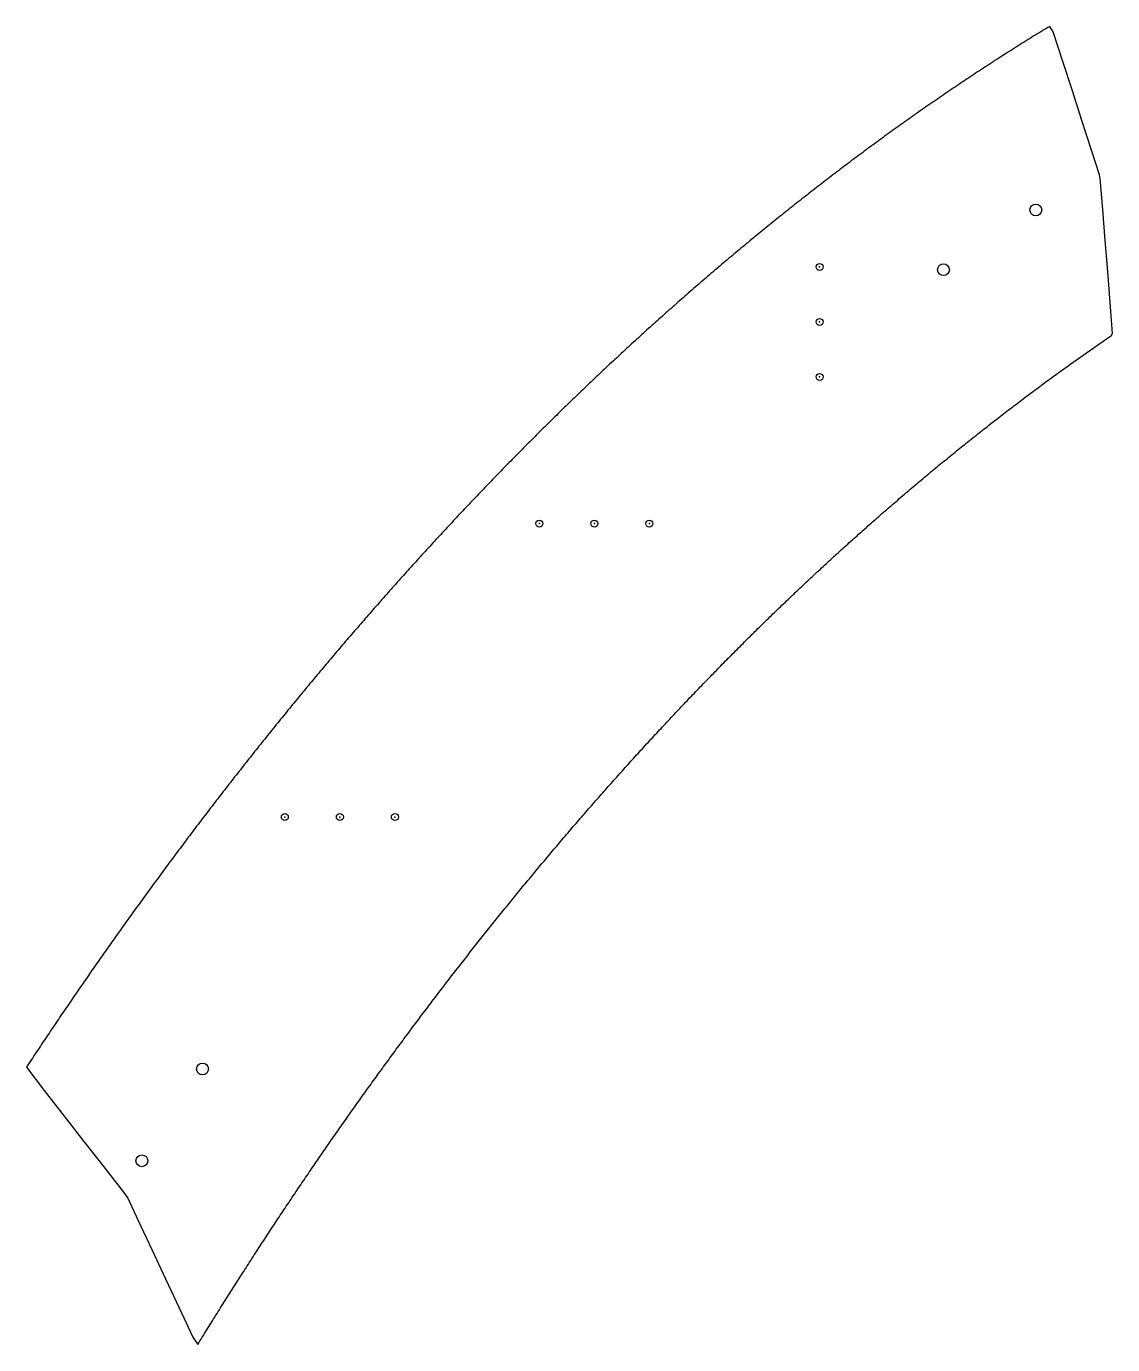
# Model space of a CAD drawing. Extents: x 15 to 497, y 19 to 601.
# Drawn here: x 118.4 to 177.6, y 218.6 to 290.5 of the extents above; entities that cross this region are included whole.
import ezdxf

# ---------------------------------------------------------------- set-up
doc = ezdxf.new("R2010")
doc.units = 0
doc.header["$PDMODE"] = 32
doc.header["$PDSIZE"] = 0.38
doc.layers.get('0').update_dxf_attribs({"linetype": 'CONTINUOUS'})
doc.layers.add('DRILLING', color=3, linetype='CONTINUOUS')
doc.layers.add('ENGRAVE', color=4, linetype='CONTINUOUS')

# ---------------------------------------------------------------- blocks, each defined once
blk = doc.blocks.new('*U719')
at = {"layer": 'ENGRAVE'}
blk.add_point((0, 0), dxfattribs=at)
blk = doc.blocks.new('*U720')
at = {"layer": 'ENGRAVE', "color": 0, "linetype": 'BYBLOCK'}
for p in [(0, 0), (3, 0), (6, 0)]:
    blk.add_blockref('*U719', p, dxfattribs=at)
blk = doc.blocks.new('*U721')
at = {"layer": 'ENGRAVE'}
blk.add_point((0, 0), dxfattribs=at)
blk = doc.blocks.new('*U722')
at = {"layer": 'ENGRAVE', "color": 0, "linetype": 'BYBLOCK'}
for p in [(0, 0), (3, 0), (6, 0)]:
    blk.add_blockref('*U721', p, dxfattribs=at)
blk = doc.blocks.new('*U723')
at = {"layer": 'ENGRAVE'}
blk.add_point((0, 0), dxfattribs=at)
blk = doc.blocks.new('*U724')
at = {"layer": 'ENGRAVE', "color": 0, "linetype": 'BYBLOCK'}
for p in [(0, 0), (3, 0), (6, 0)]:
    blk.add_blockref('*U723', p, dxfattribs=at)

msp = doc.modelspace()

# ---------------------------------------------------------------- linework, layer by layer
msp.add_polyline3d([(176.955, 282.224, 0), (176.919, 282.419, 0), (176.479, 283.78, 0), (175.958, 285.392, 0), (175.436, 287.003, 0), (174.915, 288.615, 0), (174.393, 290.226, 0), (174.197, 290.522, 0), (174.089, 290.457, 0), (173.982, 290.391, 0), (173.874, 290.326, 0), (173.767, 290.26, 0), (173.66, 290.195, 0), (173.553, 290.129, 0), (173.446, 290.063, 0), (173.339, 289.997, 0), (173.232, 289.93, 0), (173.125, 289.864, 0), (173.018, 289.798, 0), (172.911, 289.731, 0), (172.804, 289.665, 0), (172.698, 289.598, 0), (172.591, 289.531, 0), (172.485, 289.464, 0), (172.378, 289.397, 0), (172.272, 289.33, 0), (172.166, 289.263, 0), (172.059, 289.195, 0), (171.953, 289.128, 0), (171.847, 289.06, 0), (171.741, 288.993, 0), (171.635, 288.925, 0), (171.529, 288.857, 0), (171.423, 288.789, 0), (171.318, 288.721, 0), (171.212, 288.653, 0), (171.106, 288.584, 0), (171.001, 288.516, 0), (170.895, 288.447, 0), (170.79, 288.379, 0), (170.684, 288.31, 0), (170.579, 288.241, 0), (170.474, 288.172, 0), (170.369, 288.103, 0), (170.264, 288.034, 0), (170.159, 287.965, 0), (170.054, 287.896, 0), (169.949, 287.826, 0), (169.844, 287.757, 0), (169.739, 287.687, 0), (169.635, 287.617, 0), (169.53, 287.547, 0), (169.426, 287.477, 0), (169.321, 287.407, 0), (169.217, 287.337, 0), (169.112, 287.267, 0), (169.008, 287.197, 0), (168.904, 287.126, 0), (168.8, 287.056, 0), (168.696, 286.985, 0), (168.592, 286.914, 0), (168.488, 286.843, 0), (168.384, 286.772, 0), (168.28, 286.701, 0), (168.176, 286.63, 0), (168.073, 286.559, 0), (167.969, 286.488, 0), (167.866, 286.416, 0), (167.762, 286.345, 0), (167.659, 286.273, 0), (167.556, 286.201, 0), (167.452, 286.13, 0), (167.349, 286.058, 0), (167.246, 285.986, 0), (167.143, 285.914, 0), (167.04, 285.842, 0), (166.937, 285.769, 0), (166.834, 285.697, 0), (166.731, 285.624, 0), (166.629, 285.552, 0), (166.526, 285.479, 0), (166.424, 285.406, 0), (166.321, 285.334, 0), (166.219, 285.261, 0), (166.116, 285.188, 0), (166.014, 285.114, 0), (165.912, 285.041, 0), (165.809, 284.968, 0), (165.707, 284.895, 0), (165.605, 284.821, 0), (165.503, 284.747, 0), (165.401, 284.674, 0), (165.3, 284.6, 0), (165.198, 284.526, 0), (165.096, 284.452, 0), (164.994, 284.378, 0), (164.893, 284.304, 0), (164.791, 284.23, 0), (164.69, 284.156, 0), (164.588, 284.081, 0), (164.487, 284.007, 0), (164.386, 283.932, 0), (164.285, 283.857, 0), (164.184, 283.783, 0), (164.083, 283.708, 0), (163.982, 283.633, 0), (163.881, 283.558, 0), (163.78, 283.483, 0), (163.679, 283.407, 0), (163.578, 283.332, 0), (163.478, 283.257, 0), (163.377, 283.181, 0), (163.277, 283.106, 0), (163.176, 283.03, 0), (163.076, 282.954, 0), (162.975, 282.879, 0), (162.875, 282.803, 0), (162.775, 282.727, 0), (162.675, 282.651, 0), (162.575, 282.575, 0), (162.475, 282.498, 0), (162.375, 282.422, 0), (162.275, 282.346, 0), (162.175, 282.269, 0), (162.075, 282.192, 0), (161.976, 282.116, 0), (161.876, 282.039, 0), (161.776, 281.962, 0), (161.677, 281.885, 0), (161.578, 281.808, 0), (161.478, 281.731, 0), (161.379, 281.654, 0), (161.28, 281.577, 0), (161.181, 281.5, 0), (161.081, 281.422, 0), (160.982, 281.345, 0), (160.883, 281.267, 0), (160.785, 281.189, 0), (160.686, 281.112, 0), (160.587, 281.034, 0), (160.488, 280.956, 0), (160.39, 280.878, 0), (160.291, 280.8, 0), (160.192, 280.722, 0), (160.094, 280.643, 0), (159.996, 280.565, 0), (159.897, 280.487, 0), (159.799, 280.408, 0), (159.701, 280.33, 0), (159.603, 280.251, 0), (159.505, 280.172, 0), (159.407, 280.094, 0), (159.309, 280.015, 0), (159.211, 279.936, 0), (159.113, 279.857, 0), (159.015, 279.778, 0), (158.918, 279.699, 0), (158.82, 279.619, 0), (158.722, 279.54, 0), (158.625, 279.461, 0), (158.527, 279.381, 0), (158.43, 279.302, 0), (158.333, 279.222, 0), (158.236, 279.142, 0), (158.138, 279.062, 0), (158.041, 278.983, 0), (157.944, 278.903, 0), (157.847, 278.823, 0), (157.75, 278.742, 0), (157.653, 278.662, 0), (157.557, 278.582, 0), (157.46, 278.502, 0), (157.363, 278.421, 0), (157.267, 278.341, 0), (157.17, 278.26, 0), (157.074, 278.18, 0), (156.977, 278.099, 0), (156.881, 278.018, 0), (156.784, 277.937, 0), (156.688, 277.856, 0), (156.592, 277.775, 0), (156.496, 277.694, 0), (156.4, 277.613, 0), (156.304, 277.532, 0), (156.208, 277.451, 0), (156.112, 277.369, 0), (156.016, 277.288, 0), (155.921, 277.206, 0), (155.825, 277.125, 0), (155.729, 277.043, 0), (155.634, 276.961, 0), (155.538, 276.879, 0), (155.443, 276.797, 0), (155.348, 276.715, 0), (155.252, 276.633, 0), (155.157, 276.551, 0), (155.062, 276.469, 0), (154.967, 276.387, 0), (154.872, 276.304, 0), (154.777, 276.222, 0), (154.682, 276.139, 0), (154.587, 276.057, 0), (154.493, 275.974, 0), (154.398, 275.892, 0), (154.303, 275.809, 0), (154.209, 275.726, 0), (154.114, 275.643, 0), (154.02, 275.56, 0), (153.925, 275.477, 0), (153.831, 275.394, 0), (153.737, 275.31, 0), (153.643, 275.227, 0), (153.548, 275.144, 0), (153.454, 275.06, 0), (153.36, 274.977, 0), (153.266, 274.893, 0), (153.172, 274.81, 0), (153.079, 274.726, 0), (152.985, 274.642, 0), (152.891, 274.558, 0), (152.798, 274.474, 0), (152.704, 274.39, 0), (152.611, 274.306, 0), (152.517, 274.222, 0), (152.424, 274.138, 0), (152.33, 274.054, 0), (152.237, 273.969, 0), (152.144, 273.885, 0), (152.051, 273.8, 0), (151.958, 273.716, 0), (151.865, 273.631, 0), (151.772, 273.546, 0), (151.679, 273.462, 0), (151.586, 273.377, 0), (151.494, 273.292, 0), (151.401, 273.207, 0), (151.308, 273.122, 0), (151.216, 273.037, 0), (151.123, 272.951, 0), (151.031, 272.866, 0), (150.939, 272.781, 0), (150.846, 272.695, 0), (150.754, 272.61, 0), (150.662, 272.524, 0), (150.57, 272.439, 0), (150.478, 272.353, 0), (150.386, 272.267, 0), (150.294, 272.181, 0), (150.202, 272.095, 0), (150.11, 272.01, 0), (150.018, 271.924, 0), (149.927, 271.837, 0), (149.835, 271.751, 0), (149.744, 271.665, 0), (149.652, 271.579, 0), (149.561, 271.492, 0), (149.47, 271.406, 0), (149.378, 271.319, 0), (149.287, 271.233, 0), (149.196, 271.146, 0), (149.105, 271.06, 0), (149.014, 270.973, 0), (148.923, 270.886, 0), (148.832, 270.799, 0), (148.741, 270.712, 0), (148.65, 270.625, 0), (148.56, 270.538, 0), (148.469, 270.451, 0), (148.378, 270.364, 0), (148.288, 270.276, 0), (148.197, 270.189, 0), (148.107, 270.102, 0), (148.017, 270.014, 0), (147.926, 269.926, 0), (147.836, 269.839, 0), (147.746, 269.751, 0), (147.656, 269.663, 0), (147.566, 269.576, 0), (147.476, 269.488, 0), (147.386, 269.4, 0), (147.296, 269.312, 0), (147.206, 269.224, 0), (147.117, 269.136, 0), (147.027, 269.047, 0), (146.937, 268.959, 0), (146.848, 268.871, 0), (146.758, 268.782, 0), (146.669, 268.694, 0), (146.58, 268.605, 0), (146.49, 268.517, 0), (146.401, 268.428, 0), (146.312, 268.34, 0), (146.223, 268.251, 0), (146.134, 268.162, 0), (146.045, 268.073, 0), (145.956, 267.984, 0), (145.867, 267.895, 0), (145.778, 267.806, 0), (145.69, 267.717, 0), (145.601, 267.628, 0), (145.512, 267.538, 0), (145.424, 267.449, 0), (145.335, 267.36, 0), (145.247, 267.27, 0), (145.159, 267.181, 0), (145.07, 267.091, 0), (144.982, 267.002, 0), (144.894, 266.912, 0), (144.806, 266.822, 0), (144.718, 266.732, 0), (144.63, 266.642, 0), (144.542, 266.553, 0), (144.454, 266.463, 0), (144.366, 266.372, 0), (144.279, 266.282, 0), (144.191, 266.192, 0), (144.103, 266.102, 0), (144.016, 266.012, 0), (143.928, 265.921, 0), (143.841, 265.831, 0), (143.753, 265.74, 0), (143.666, 265.65, 0), (143.579, 265.559, 0), (143.492, 265.469, 0), (143.404, 265.378, 0), (143.317, 265.287, 0), (143.23, 265.196, 0), (143.143, 265.106, 0), (143.057, 265.015, 0), (142.97, 264.924, 0), (142.883, 264.833, 0), (142.796, 264.741, 0), (142.71, 264.65, 0), (142.623, 264.559, 0), (142.536, 264.468, 0), (142.45, 264.376, 0), (142.364, 264.285, 0), (142.277, 264.194, 0), (142.191, 264.102, 0), (142.105, 264.01, 0), (142.019, 263.919, 0), (141.932, 263.827, 0), (141.846, 263.735, 0), (141.76, 263.644, 0), (141.674, 263.552, 0), (141.589, 263.46, 0), (141.503, 263.368, 0), (141.417, 263.276, 0), (141.331, 263.184, 0), (141.246, 263.092, 0), (141.16, 262.999, 0), (141.075, 262.907, 0), (140.989, 262.815, 0), (140.904, 262.723, 0), (140.819, 262.63, 0), (140.733, 262.538, 0), (140.648, 262.445, 0), (140.563, 262.353, 0), (140.478, 262.26, 0), (140.393, 262.167, 0), (140.308, 262.075, 0), (140.223, 261.982, 0), (140.138, 261.889, 0), (140.053, 261.796, 0), (139.969, 261.703, 0), (139.884, 261.61, 0), (139.799, 261.517, 0), (139.715, 261.424, 0), (139.63, 261.331, 0), (139.546, 261.238, 0), (139.461, 261.144, 0), (139.377, 261.051, 0), (139.293, 260.958, 0), (139.209, 260.864, 0), (139.124, 260.771, 0), (139.04, 260.677, 0), (138.956, 260.584, 0), (138.872, 260.49, 0), (138.788, 260.396, 0), (138.705, 260.303, 0), (138.621, 260.209, 0), (138.537, 260.115, 0), (138.453, 260.021, 0), (138.37, 259.927, 0), (138.286, 259.833, 0), (138.203, 259.739, 0), (138.119, 259.645, 0), (138.036, 259.551, 0), (137.953, 259.457, 0), (137.869, 259.362, 0), (137.786, 259.268, 0), (137.703, 259.174, 0), (137.62, 259.079, 0), (137.537, 258.985, 0), (137.454, 258.89, 0), (137.371, 258.796, 0), (137.288, 258.701, 0), (137.205, 258.606, 0), (137.123, 258.512, 0), (137.04, 258.417, 0), (136.957, 258.322, 0), (136.875, 258.227, 0), (136.792, 258.132, 0), (136.71, 258.037, 0), (136.628, 257.942, 0), (136.545, 257.847, 0), (136.463, 257.752, 0), (136.381, 257.657, 0), (136.299, 257.562, 0), (136.216, 257.467, 0), (136.134, 257.371, 0), (136.052, 257.276, 0), (135.971, 257.181, 0), (135.889, 257.085, 0), (135.807, 256.99, 0), (135.725, 256.894, 0), (135.643, 256.798, 0), (135.562, 256.703, 0), (135.48, 256.607, 0), (135.399, 256.511, 0), (135.317, 256.416, 0), (135.236, 256.32, 0), (135.154, 256.224, 0), (135.073, 256.128, 0), (134.992, 256.032, 0), (134.911, 255.936, 0), (134.83, 255.84, 0), (134.749, 255.744, 0), (134.668, 255.647, 0), (134.587, 255.551, 0), (134.506, 255.455, 0), (134.425, 255.359, 0), (134.344, 255.262, 0), (134.263, 255.166, 0), (134.183, 255.069, 0), (134.102, 254.973, 0), (134.022, 254.876, 0), (133.941, 254.78, 0), (133.861, 254.683, 0), (133.78, 254.586, 0), (133.7, 254.49, 0), (133.62, 254.393, 0), (133.54, 254.296, 0), (133.459, 254.199, 0), (133.379, 254.102, 0), (133.299, 254.005, 0), (133.219, 253.908, 0), (133.139, 253.811, 0), (133.06, 253.714, 0), (132.98, 253.617, 0), (132.9, 253.519, 0), (132.82, 253.422, 0), (132.741, 253.325, 0), (132.661, 253.228, 0), (132.582, 253.13, 0), (132.502, 253.033, 0), (132.423, 252.935, 0), (132.343, 252.838, 0), (132.264, 252.74, 0), (132.185, 252.642, 0), (132.106, 252.545, 0), (132.026, 252.447, 0), (131.947, 252.349, 0), (131.868, 252.251, 0), (131.789, 252.154, 0), (131.711, 252.056, 0), (131.632, 251.958, 0), (131.553, 251.86, 0), (131.474, 251.762, 0), (131.395, 251.664, 0), (131.317, 251.566, 0), (131.238, 251.467, 0), (131.16, 251.369, 0), (131.081, 251.271, 0), (131.003, 251.173, 0), (130.925, 251.074, 0), (130.846, 250.976, 0), (130.768, 250.877, 0), (130.69, 250.779, 0), (130.612, 250.68, 0), (130.534, 250.582, 0), (130.456, 250.483, 0), (130.378, 250.385, 0), (130.3, 250.286, 0), (130.222, 250.187, 0), (130.144, 250.088, 0), (130.066, 249.989, 0), (129.989, 249.891, 0), (129.911, 249.792, 0), (129.834, 249.693, 0), (129.756, 249.594, 0), (129.679, 249.495, 0), (129.601, 249.396, 0), (129.524, 249.296, 0), (129.447, 249.197, 0), (129.369, 249.098, 0), (129.292, 248.999, 0), (129.215, 248.899, 0), (129.138, 248.8, 0), (129.061, 248.701, 0), (128.984, 248.601, 0), (128.907, 248.502, 0), (128.83, 248.402, 0), (128.754, 248.303, 0), (128.677, 248.203, 0), (128.6, 248.103, 0), (128.523, 248.004, 0), (128.447, 247.904, 0), (128.37, 247.804, 0), (128.294, 247.704, 0), (128.217, 247.605, 0), (128.141, 247.505, 0), (128.065, 247.405, 0), (127.989, 247.305, 0), (127.912, 247.205, 0), (127.836, 247.105, 0), (127.76, 247.004, 0), (127.684, 246.904, 0), (127.608, 246.804, 0), (127.532, 246.704, 0), (127.456, 246.604, 0), (127.381, 246.503, 0), (127.305, 246.403, 0), (127.229, 246.303, 0), (127.154, 246.202, 0), (127.078, 246.102, 0), (127.002, 246.001, 0), (126.927, 245.901, 0), (126.851, 245.8, 0), (126.776, 245.699, 0), (126.701, 245.599, 0), (126.626, 245.498, 0), (126.55, 245.397, 0), (126.475, 245.296, 0), (126.4, 245.195, 0), (126.325, 245.095, 0), (126.25, 244.994, 0), (126.175, 244.893, 0), (126.1, 244.792, 0), (126.025, 244.691, 0), (125.951, 244.59, 0), (125.876, 244.488, 0), (125.801, 244.387, 0), (125.727, 244.286, 0), (125.652, 244.185, 0), (125.578, 244.084, 0), (125.503, 243.982, 0), (125.429, 243.881, 0), (125.354, 243.779, 0), (125.28, 243.678, 0), (125.206, 243.576, 0), (125.132, 243.475, 0), (125.058, 243.373, 0), (124.984, 243.272, 0), (124.91, 243.17, 0), (124.836, 243.068, 0), (124.762, 242.967, 0), (124.688, 242.865, 0), (124.614, 242.763, 0), (124.54, 242.661, 0), (124.467, 242.559, 0), (124.393, 242.457, 0), (124.319, 242.356, 0), (124.246, 242.254, 0), (124.172, 242.151, 0), (124.099, 242.049, 0), (124.026, 241.947, 0), (123.952, 241.845, 0), (123.879, 241.743, 0), (123.806, 241.641, 0), (123.733, 241.538, 0), (123.659, 241.436, 0), (123.586, 241.334, 0), (123.513, 241.231, 0), (123.441, 241.129, 0), (123.368, 241.027, 0), (123.295, 240.924, 0), (123.222, 240.821, 0), (123.149, 240.719, 0), (123.077, 240.616, 0), (123.004, 240.514, 0), (122.931, 240.411, 0), (122.859, 240.308, 0), (122.786, 240.205, 0), (122.714, 240.103, 0), (122.642, 240, 0), (122.569, 239.897, 0), (122.497, 239.794, 0), (122.425, 239.691, 0), (122.353, 239.588, 0), (122.281, 239.485, 0), (122.209, 239.382, 0), (122.137, 239.279, 0), (122.065, 239.176, 0), (121.993, 239.073, 0), (121.921, 238.969, 0), (121.849, 238.866, 0), (121.778, 238.763, 0), (121.706, 238.659, 0), (121.634, 238.556, 0), (121.563, 238.453, 0), (121.491, 238.349, 0), (121.42, 238.246, 0), (121.349, 238.142, 0), (121.277, 238.039, 0), (121.206, 237.935, 0), (121.135, 237.832, 0), (121.063, 237.728, 0), (120.992, 237.624, 0), (120.921, 237.52, 0), (120.85, 237.417, 0), (120.779, 237.313, 0), (120.708, 237.209, 0), (120.638, 237.105, 0), (120.567, 237.001, 0), (120.496, 236.897, 0), (120.425, 236.793, 0), (120.355, 236.689, 0), (120.284, 236.585, 0), (120.213, 236.481, 0), (120.143, 236.377, 0), (120.073, 236.273, 0), (120.002, 236.169, 0), (119.932, 236.064, 0), (119.862, 235.96, 0), (119.791, 235.856, 0), (119.721, 235.751, 0), (119.651, 235.647, 0), (119.581, 235.543, 0), (119.511, 235.438, 0), (119.441, 235.334, 0), (119.371, 235.229, 0), (119.301, 235.125, 0), (119.231, 235.02, 0), (119.162, 234.915, 0), (119.092, 234.811, 0), (119.022, 234.706, 0), (118.953, 234.601, 0), (118.883, 234.497, 0), (118.814, 234.392, 0), (118.744, 234.287, 0), (118.675, 234.182, 0), (118.605, 234.077, 0), (118.536, 233.972, 0), (118.467, 233.867, 0), (118.398, 233.762, 0), (119.376, 232.491, 0), (120.455, 231.107, 0), (121.535, 229.722, 0), (122.614, 228.338, 0), (123.694, 226.954, 0), (123.926, 226.632, 0), (124.498, 225.413, 0), (125.241, 223.822, 0), (125.984, 222.232, 0), (126.727, 220.642, 0), (127.471, 219.052, 0), (127.739, 218.641, 0), (127.8, 218.741, 0), (127.862, 218.842, 0), (127.924, 218.942, 0), (127.986, 219.043, 0), (128.048, 219.143, 0), (128.111, 219.244, 0), (128.173, 219.344, 0), (128.235, 219.445, 0), (128.297, 219.545, 0), (128.359, 219.645, 0), (128.422, 219.745, 0), (128.484, 219.846, 0), (128.546, 219.946, 0), (128.609, 220.046, 0), (128.671, 220.146, 0), (128.734, 220.246, 0), (128.797, 220.346, 0), (128.859, 220.446, 0), (128.922, 220.546, 0), (128.985, 220.646, 0), (129.047, 220.746, 0), (129.11, 220.846, 0), (129.173, 220.946, 0), (129.236, 221.045, 0), (129.299, 221.145, 0), (129.362, 221.245, 0), (129.425, 221.345, 0), (129.488, 221.444, 0), (129.551, 221.544, 0), (129.615, 221.644, 0), (129.678, 221.743, 0), (129.741, 221.843, 0), (129.804, 221.942, 0), (129.868, 222.041, 0), (129.931, 222.141, 0), (129.995, 222.24, 0), (130.058, 222.34, 0), (130.122, 222.439, 0), (130.185, 222.538, 0), (130.249, 222.637, 0), (130.313, 222.737, 0), (130.377, 222.836, 0), (130.44, 222.935, 0), (130.504, 223.034, 0), (130.568, 223.133, 0), (130.632, 223.232, 0), (130.696, 223.331, 0), (130.76, 223.43, 0), (130.824, 223.529, 0), (130.888, 223.628, 0), (130.952, 223.727, 0), (131.017, 223.825, 0), (131.081, 223.924, 0), (131.145, 224.023, 0), (131.209, 224.122, 0), (131.274, 224.22, 0), (131.338, 224.319, 0), (131.403, 224.417, 0), (131.467, 224.516, 0), (131.532, 224.614, 0), (131.596, 224.713, 0), (131.661, 224.811, 0), (131.726, 224.91, 0), (131.791, 225.008, 0), (131.855, 225.106, 0), (131.92, 225.205, 0), (131.985, 225.303, 0), (132.05, 225.401, 0), (132.115, 225.499, 0), (132.18, 225.597, 0), (132.245, 225.696, 0), (132.31, 225.794, 0), (132.375, 225.892, 0), (132.441, 225.99, 0), (132.506, 226.088, 0), (132.571, 226.185, 0), (132.637, 226.283, 0), (132.702, 226.381, 0), (132.767, 226.479, 0), (132.833, 226.577, 0), (132.898, 226.674, 0), (132.964, 226.772, 0), (133.03, 226.87, 0), (133.095, 226.967, 0), (133.161, 227.065, 0), (133.227, 227.162, 0), (133.293, 227.26, 0), (133.359, 227.357, 0), (133.424, 227.455, 0), (133.49, 227.552, 0), (133.556, 227.65, 0), (133.622, 227.747, 0), (133.689, 227.844, 0), (133.755, 227.941, 0), (133.821, 228.039, 0), (133.887, 228.136, 0), (133.953, 228.233, 0), (134.02, 228.33, 0), (134.086, 228.427, 0), (134.153, 228.524, 0), (134.219, 228.621, 0), (134.286, 228.718, 0), (134.352, 228.815, 0), (134.419, 228.912, 0), (134.485, 229.008, 0), (134.552, 229.105, 0), (134.619, 229.202, 0), (134.686, 229.299, 0), (134.752, 229.395, 0), (134.819, 229.492, 0), (134.886, 229.588, 0), (134.953, 229.685, 0), (135.02, 229.781, 0), (135.087, 229.878, 0), (135.154, 229.974, 0), (135.222, 230.071, 0), (135.289, 230.167, 0), (135.356, 230.263, 0), (135.423, 230.36, 0), (135.491, 230.456, 0), (135.558, 230.552, 0), (135.626, 230.648, 0), (135.693, 230.744, 0), (135.761, 230.84, 0), (135.828, 230.936, 0), (135.896, 231.032, 0), (135.963, 231.128, 0), (136.031, 231.224, 0), (136.099, 231.32, 0), (136.167, 231.416, 0), (136.235, 231.512, 0), (136.303, 231.607, 0), (136.371, 231.703, 0), (136.439, 231.799, 0), (136.507, 231.894, 0), (136.575, 231.99, 0), (136.643, 232.085, 0), (136.711, 232.181, 0), (136.779, 232.276, 0), (136.848, 232.372, 0), (136.916, 232.467, 0), (136.984, 232.563, 0), (137.053, 232.658, 0), (137.121, 232.753, 0), (137.19, 232.848, 0), (137.258, 232.944, 0), (137.327, 233.039, 0), (137.395, 233.134, 0), (137.464, 233.229, 0), (137.533, 233.324, 0), (137.602, 233.419, 0), (137.671, 233.514, 0), (137.739, 233.609, 0), (137.808, 233.703, 0), (137.877, 233.798, 0), (137.946, 233.893, 0), (138.015, 233.988, 0), (138.085, 234.082, 0), (138.154, 234.177, 0), (138.223, 234.272, 0), (138.292, 234.366, 0), (138.362, 234.461, 0), (138.431, 234.555, 0), (138.5, 234.65, 0), (138.57, 234.744, 0), (138.639, 234.838, 0), (138.709, 234.933, 0), (138.778, 235.027, 0), (138.848, 235.121, 0), (138.918, 235.215, 0), (138.987, 235.309, 0), (139.057, 235.404, 0), (139.127, 235.498, 0), (139.197, 235.592, 0), (139.267, 235.686, 0), (139.337, 235.779, 0), (139.407, 235.873, 0), (139.477, 235.967, 0), (139.547, 236.061, 0), (139.617, 236.155, 0), (139.687, 236.248, 0), (139.757, 236.342, 0), (139.828, 236.436, 0), (139.898, 236.529, 0), (139.968, 236.623, 0), (140.039, 236.716, 0), (140.109, 236.81, 0), (140.18, 236.903, 0), (140.25, 236.996, 0), (140.321, 237.09, 0), (140.392, 237.183, 0), (140.462, 237.276, 0), (140.533, 237.369, 0), (140.604, 237.462, 0), (140.675, 237.555, 0), (140.746, 237.648, 0), (140.817, 237.741, 0), (140.888, 237.834, 0), (140.959, 237.927, 0), (141.03, 238.02, 0), (141.101, 238.113, 0), (141.172, 238.206, 0), (141.243, 238.298, 0), (141.315, 238.391, 0), (141.386, 238.484, 0), (141.457, 238.576, 0), (141.529, 238.669, 0), (141.6, 238.761, 0), (141.672, 238.854, 0), (141.743, 238.946, 0), (141.815, 239.039, 0), (141.886, 239.131, 0), (141.958, 239.223, 0), (142.03, 239.315, 0), (142.102, 239.407, 0), (142.173, 239.5, 0), (142.245, 239.592, 0), (142.317, 239.684, 0), (142.389, 239.776, 0), (142.461, 239.868, 0), (142.533, 239.959, 0), (142.605, 240.051, 0), (142.677, 240.143, 0), (142.75, 240.235, 0), (142.822, 240.327, 0), (142.894, 240.418, 0), (142.967, 240.51, 0), (143.039, 240.601, 0), (143.111, 240.693, 0), (143.184, 240.784, 0), (143.256, 240.876, 0), (143.329, 240.967, 0), (143.402, 241.058, 0), (143.474, 241.15, 0), (143.547, 241.241, 0), (143.62, 241.332, 0), (143.693, 241.423, 0), (143.765, 241.514, 0), (143.838, 241.605, 0), (143.911, 241.696, 0), (143.984, 241.787, 0), (144.057, 241.878, 0), (144.13, 241.969, 0), (144.203, 242.06, 0), (144.277, 242.151, 0), (144.35, 242.241, 0), (144.423, 242.332, 0), (144.496, 242.422, 0), (144.57, 242.513, 0), (144.643, 242.604, 0), (144.717, 242.694, 0), (144.79, 242.784, 0), (144.864, 242.875, 0), (144.937, 242.965, 0), (145.011, 243.055, 0), (145.085, 243.146, 0), (145.158, 243.236, 0), (145.232, 243.326, 0), (145.306, 243.416, 0), (145.38, 243.506, 0), (145.454, 243.596, 0), (145.528, 243.686, 0), (145.602, 243.776, 0), (145.676, 243.865, 0), (145.75, 243.955, 0), (145.824, 244.045, 0), (145.898, 244.134, 0), (145.973, 244.224, 0), (146.047, 244.314, 0), (146.121, 244.403, 0), (146.196, 244.493, 0), (146.27, 244.582, 0), (146.345, 244.671, 0), (146.419, 244.761, 0), (146.494, 244.85, 0), (146.568, 244.939, 0), (146.643, 245.028, 0), (146.718, 245.117, 0), (146.793, 245.206, 0), (146.867, 245.295, 0), (146.942, 245.384, 0), (147.017, 245.473, 0), (147.092, 245.562, 0), (147.167, 245.651, 0), (147.242, 245.74, 0), (147.317, 245.828, 0), (147.392, 245.917, 0), (147.468, 246.005, 0), (147.543, 246.094, 0), (147.618, 246.182, 0), (147.694, 246.271, 0), (147.769, 246.359, 0), (147.844, 246.448, 0), (147.92, 246.536, 0), (147.995, 246.624, 0), (148.071, 246.712, 0), (148.146, 246.8, 0), (148.222, 246.888, 0), (148.298, 246.976, 0), (148.374, 247.064, 0), (148.449, 247.152, 0), (148.525, 247.24, 0), (148.601, 247.328, 0), (148.677, 247.416, 0), (148.753, 247.503, 0), (148.829, 247.591, 0), (148.905, 247.679, 0), (148.981, 247.766, 0), (149.057, 247.854, 0), (149.134, 247.941, 0), (149.21, 248.028, 0), (149.286, 248.116, 0), (149.363, 248.203, 0), (149.439, 248.29, 0), (149.515, 248.377, 0), (149.592, 248.464, 0), (149.669, 248.551, 0), (149.745, 248.638, 0), (149.822, 248.725, 0), (149.898, 248.812, 0), (149.975, 248.899, 0), (150.052, 248.986, 0), (150.129, 249.073, 0), (150.206, 249.159, 0), (150.283, 249.246, 0), (150.36, 249.332, 0), (150.437, 249.419, 0), (150.514, 249.505, 0), (150.591, 249.592, 0), (150.668, 249.678, 0), (150.745, 249.764, 0), (150.822, 249.85, 0), (150.9, 249.937, 0), (150.977, 250.023, 0), (151.054, 250.109, 0), (151.132, 250.195, 0), (151.209, 250.281, 0), (151.287, 250.366, 0), (151.364, 250.452, 0), (151.442, 250.538, 0), (151.52, 250.624, 0), (151.597, 250.709, 0), (151.675, 250.795, 0), (151.753, 250.88, 0), (151.831, 250.966, 0), (151.909, 251.051, 0), (151.987, 251.137, 0), (152.065, 251.222, 0), (152.143, 251.307, 0), (152.221, 251.392, 0), (152.299, 251.477, 0), (152.377, 251.562, 0), (152.455, 251.647, 0), (152.533, 251.732, 0), (152.612, 251.817, 0), (152.69, 251.902, 0), (152.768, 251.987, 0), (152.847, 252.071, 0), (152.925, 252.156, 0), (153.004, 252.241, 0), (153.082, 252.325, 0), (153.161, 252.409, 0), (153.24, 252.494, 0), (153.319, 252.578, 0), (153.397, 252.662, 0), (153.476, 252.747, 0), (153.555, 252.831, 0), (153.634, 252.915, 0), (153.713, 252.999, 0), (153.792, 253.083, 0), (153.871, 253.167, 0), (153.95, 253.251, 0), (154.029, 253.334, 0), (154.108, 253.418, 0), (154.188, 253.502, 0), (154.267, 253.585, 0), (154.346, 253.669, 0), (154.425, 253.752, 0), (154.505, 253.836, 0), (154.584, 253.919, 0), (154.664, 254.002, 0), (154.743, 254.085, 0), (154.823, 254.169, 0), (154.903, 254.252, 0), (154.982, 254.335, 0), (155.062, 254.418, 0), (155.142, 254.5, 0), (155.222, 254.583, 0), (155.301, 254.666, 0), (155.381, 254.749, 0), (155.461, 254.831, 0), (155.541, 254.914, 0), (155.621, 254.996, 0), (155.702, 255.079, 0), (155.782, 255.161, 0), (155.862, 255.243, 0), (155.942, 255.326, 0), (156.022, 255.408, 0), (156.103, 255.49, 0), (156.183, 255.572, 0), (156.263, 255.654, 0), (156.344, 255.736, 0), (156.424, 255.818, 0), (156.505, 255.9, 0), (156.586, 255.981, 0), (156.666, 256.063, 0), (156.747, 256.144, 0), (156.828, 256.226, 0), (156.908, 256.307, 0), (156.989, 256.389, 0), (157.07, 256.47, 0), (157.151, 256.551, 0), (157.232, 256.633, 0), (157.313, 256.714, 0), (157.394, 256.795, 0), (157.475, 256.876, 0), (157.556, 256.957, 0), (157.637, 257.037, 0), (157.719, 257.118, 0), (157.8, 257.199, 0), (157.881, 257.279, 0), (157.963, 257.36, 0), (158.044, 257.441, 0), (158.126, 257.521, 0), (158.207, 257.601, 0), (158.289, 257.682, 0), (158.37, 257.762, 0), (158.452, 257.842, 0), (158.534, 257.922, 0), (158.615, 258.002, 0), (158.697, 258.082, 0), (158.779, 258.162, 0), (158.861, 258.242, 0), (158.943, 258.321, 0), (159.025, 258.401, 0), (159.107, 258.481, 0), (159.189, 258.56, 0), (159.271, 258.64, 0), (159.353, 258.719, 0), (159.435, 258.798, 0), (159.517, 258.878, 0), (159.6, 258.957, 0), (159.682, 259.036, 0), (159.765, 259.115, 0), (159.847, 259.194, 0), (159.929, 259.273, 0), (160.012, 259.352, 0), (160.095, 259.431, 0), (160.177, 259.509, 0), (160.26, 259.588, 0), (160.343, 259.666, 0), (160.425, 259.745, 0), (160.508, 259.823, 0), (160.591, 259.902, 0), (160.674, 259.98, 0), (160.757, 260.058, 0), (160.84, 260.136, 0), (160.923, 260.214, 0), (161.006, 260.292, 0), (161.089, 260.37, 0), (161.172, 260.448, 0), (161.256, 260.526, 0), (161.339, 260.604, 0), (161.422, 260.681, 0), (161.506, 260.759, 0), (161.589, 260.837, 0), (161.673, 260.914, 0), (161.756, 260.991, 0), (161.84, 261.069, 0), (161.923, 261.146, 0), (162.007, 261.223, 0), (162.091, 261.3, 0), (162.175, 261.377, 0), (162.258, 261.454, 0), (162.342, 261.531, 0), (162.426, 261.608, 0), (162.51, 261.685, 0), (162.594, 261.761, 0), (162.678, 261.838, 0), (162.762, 261.914, 0), (162.847, 261.991, 0), (162.931, 262.067, 0), (163.015, 262.143, 0), (163.099, 262.22, 0), (163.184, 262.296, 0), (163.268, 262.372, 0), (163.353, 262.448, 0), (163.437, 262.524, 0), (163.522, 262.6, 0), (163.606, 262.676, 0), (163.691, 262.751, 0), (163.776, 262.827, 0), (163.86, 262.903, 0), (163.945, 262.978, 0), (164.03, 263.054, 0), (164.115, 263.129, 0), (164.2, 263.204, 0), (164.285, 263.279, 0), (164.37, 263.355, 0), (164.455, 263.43, 0), (164.54, 263.505, 0), (164.625, 263.58, 0), (164.71, 263.655, 0), (164.796, 263.729, 0), (164.881, 263.804, 0), (164.967, 263.879, 0), (165.052, 263.953, 0), (165.137, 264.028, 0), (165.223, 264.102, 0), (165.309, 264.177, 0), (165.394, 264.251, 0), (165.48, 264.325, 0), (165.566, 264.399, 0), (165.651, 264.473, 0), (165.737, 264.547, 0), (165.823, 264.621, 0), (165.909, 264.695, 0), (165.995, 264.769, 0), (166.081, 264.843, 0), (166.167, 264.916, 0), (166.253, 264.99, 0), (166.34, 265.063, 0), (166.426, 265.137, 0), (166.512, 265.21, 0), (166.598, 265.283, 0), (166.685, 265.356, 0), (166.771, 265.43, 0), (166.858, 265.503, 0), (166.944, 265.576, 0), (167.031, 265.648, 0), (167.118, 265.721, 0), (167.204, 265.794, 0), (167.291, 265.867, 0), (167.378, 265.939, 0), (167.465, 266.012, 0), (167.551, 266.084, 0), (167.638, 266.157, 0), (167.725, 266.229, 0), (167.812, 266.301, 0), (167.9, 266.373, 0), (167.987, 266.445, 0), (168.074, 266.517, 0), (168.161, 266.589, 0), (168.248, 266.661, 0), (168.336, 266.733, 0), (168.423, 266.805, 0), (168.51, 266.876, 0), (168.598, 266.948, 0), (168.685, 267.019, 0), (168.773, 267.091, 0), (168.861, 267.162, 0), (168.948, 267.233, 0), (169.036, 267.304, 0), (169.124, 267.375, 0), (169.211, 267.446, 0), (169.299, 267.517, 0), (169.387, 267.588, 0), (169.475, 267.659, 0), (169.563, 267.729, 0), (169.651, 267.8, 0), (169.739, 267.87, 0), (169.827, 267.941, 0), (169.915, 268.011, 0), (170.003, 268.081, 0), (170.092, 268.152, 0), (170.18, 268.222, 0), (170.268, 268.292, 0), (170.357, 268.362, 0), (170.445, 268.431, 0), (170.533, 268.501, 0), (170.622, 268.571, 0), (170.71, 268.64, 0), (170.799, 268.71, 0), (170.887, 268.779, 0), (170.976, 268.848, 0), (171.065, 268.918, 0), (171.153, 268.987, 0), (171.242, 269.056, 0), (171.331, 269.125, 0), (171.42, 269.193, 0), (171.509, 269.262, 0), (171.597, 269.331, 0), (171.686, 269.399, 0), (171.775, 269.468, 0), (171.864, 269.536, 0), (171.953, 269.605, 0), (172.042, 269.673, 0), (172.131, 269.741, 0), (172.221, 269.809, 0), (172.31, 269.877, 0), (172.399, 269.945, 0), (172.488, 270.012, 0), (172.578, 270.08, 0), (172.667, 270.148, 0), (172.756, 270.215, 0), (172.846, 270.282, 0), (172.935, 270.35, 0), (173.024, 270.417, 0), (173.114, 270.484, 0), (173.204, 270.551, 0), (173.293, 270.618, 0), (173.383, 270.685, 0), (173.472, 270.751, 0), (173.562, 270.818, 0), (173.652, 270.885, 0), (173.742, 270.951, 0), (173.831, 271.017, 0), (173.921, 271.084, 0), (174.011, 271.15, 0), (174.101, 271.216, 0), (174.191, 271.282, 0), (174.281, 271.348, 0), (174.371, 271.414, 0), (174.461, 271.479, 0), (174.551, 271.545, 0), (174.641, 271.61, 0), (174.732, 271.676, 0), (174.822, 271.741, 0), (174.912, 271.806, 0), (175.002, 271.871, 0), (175.093, 271.936, 0), (175.183, 272.001, 0), (175.274, 272.066, 0), (175.364, 272.131, 0), (175.455, 272.195, 0), (175.545, 272.26, 0), (175.636, 272.324, 0), (175.726, 272.389, 0), (175.817, 272.453, 0), (175.908, 272.517, 0), (175.998, 272.581, 0), (176.089, 272.645, 0), (176.18, 272.709, 0), (176.271, 272.773, 0), (176.362, 272.836, 0), (176.453, 272.9, 0), (176.544, 272.963, 0), (176.635, 273.027, 0), (176.726, 273.09, 0), (176.817, 273.153, 0), (176.908, 273.216, 0), (176.999, 273.279, 0), (177.09, 273.342, 0), (177.181, 273.405, 0), (177.273, 273.467, 0), (177.364, 273.53, 0), (177.455, 273.592, 0), (177.547, 273.655, 0), (177.629, 273.782, 0), (177.494, 275.47, 0), (177.359, 277.159, 0), (177.224, 278.847, 0), (177.09, 280.535, 0), (176.955, 282.224, 0)])
at = {"layer": 'DRILLING'}
for centre in [(173.4399, 280.5131), (168.4039, 277.2513), (128.0022, 233.6726), (124.6964, 228.6654)]:
    msp.add_circle(centre, 0.3225, dxfattribs=at)

# ---------------------------------------------------------------- block references
at = {"layer": 'ENGRAVE', "rotation": 270}
msp.add_blockref('*U724', (161.6499, 277.4071), dxfattribs=at)
at = {"layer": 'ENGRAVE'}
for name, p in [('*U722', (146.3689, 263.4104)), ('*U720', (132.4915, 247.4104))]:
    msp.add_blockref(name, p, dxfattribs=at)

doc.saveas('drawing.dxf')
